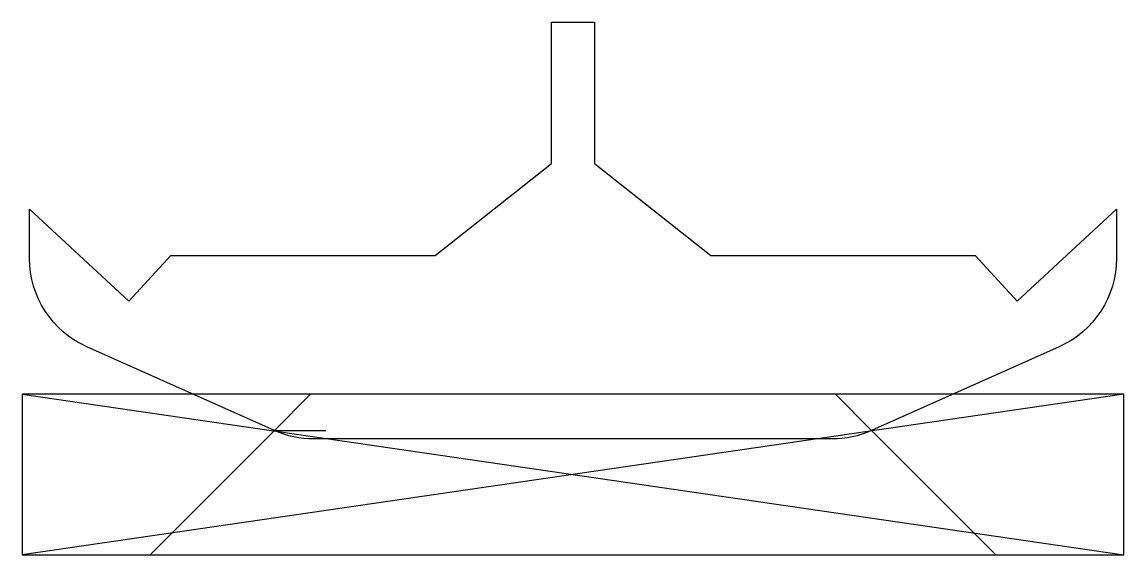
# Model space of a CAD drawing. Header units: millimetres. Extents: x -3.7 to 3.7, y 0.82 to 4.4.
import ezdxf

# ---------------------------------------------------------------- set-up
doc = ezdxf.new("R2010")
doc.units = ezdxf.units.MM
doc.layers.get('0').update_dxf_attribs({"linetype": 'CONTINUOUS'})

msp = doc.modelspace()

# ---------------------------------------------------------------- linework, layer by layer
for p, q in [((3.7, 1.9), (-3.7, 1.9)), ((-3.7, 1.9), (-3.7, 0.8212)), ((3.7, 1.9), (-3.7, 0.8212)), ((-3.7, 1.9), (3.7, 0.8212)), ((-2.0052, 1.6565), (-1.7618, 1.9)), ((2.0052, 1.6565), (1.7618, 1.9)), ((3.7, 0.8212), (3.7, 1.9)), ((-2.0052, 1.6565), (-2.8406, 0.8212)), ((-2.0052, 1.6565), (-1.6609, 1.6565)), ((2.0052, 1.6565), (2.8406, 0.8212)), ((-3.7, 0.8212), (3.7, 0.8212))]:
    msp.add_line(p, q)
msp.add_lwpolyline([(-2.9826, 2.5255), (-2.7, 2.8315), (-0.9252, 2.8315), (-0.1447, 3.45), (-0.1447, 4.4), (0.1447, 4.4), (0.1447, 3.45), (0.9252, 2.8315), (2.7, 2.8315), (2.9826, 2.5255), (3.65, 3.1441), (3.65, 2.8129, -0.295859), (3.2652, 2.2195), (2.0052, 1.6565, -0.105434), (1.7401, 1.6), (-1.7401, 1.6, -0.105434), (-2.0052, 1.6565), (-3.2652, 2.2195, -0.295859), (-3.65, 2.8129), (-3.65, 3.1441)], format="xyb", close=True)

doc.saveas('drawing.dxf')
